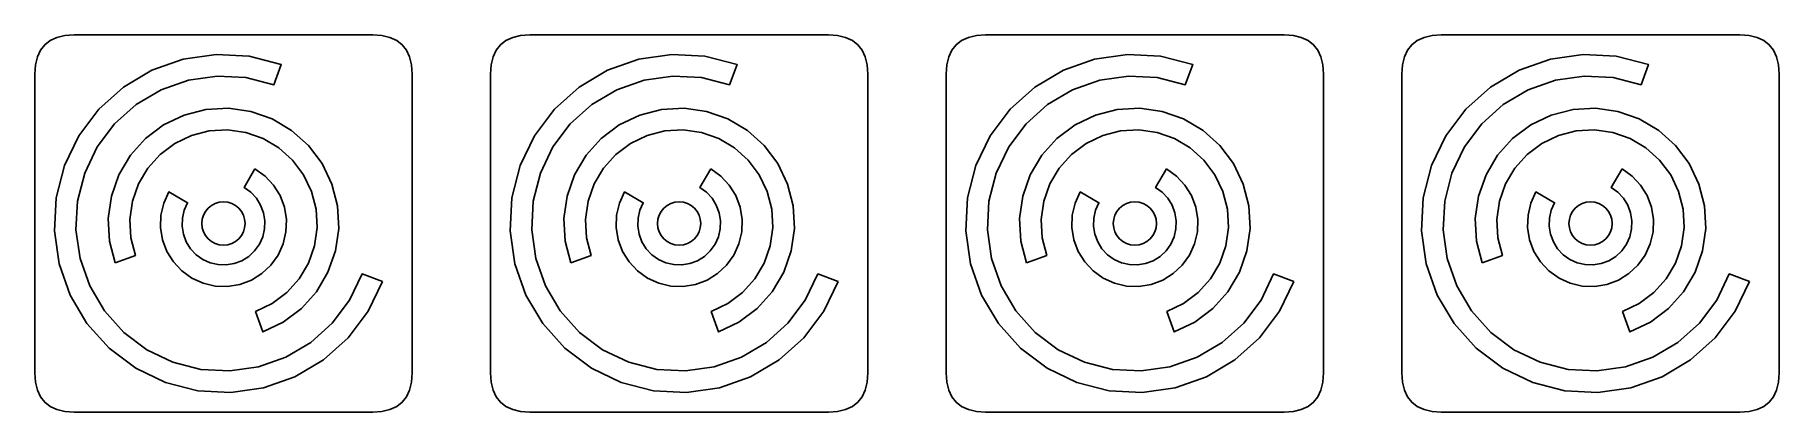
# Model space of a CAD drawing. Extents: x 4 to 92.8, y 4 to 23.2.
import ezdxf

# ---------------------------------------------------------------- set-up
doc = ezdxf.new("R2010")
doc.units = 0
doc.layers.add('CUT', color=1, linetype='CONTINUOUS')
doc.layers.add('RASTER', color=7, linetype='CONTINUOUS')

msp = doc.modelspace()

# ---------------------------------------------------------------- linework, layer by layer
at = {"layer": 'CUT'}
for points in [[(4, 21.2), (4.031, 21.669), (4.125, 22.075), (4.281, 22.419), (4.5, 22.7), (4.781, 22.919), (5.125, 23.075), (5.531, 23.169), (6, 23.2), (21.2, 23.2), (21.669, 23.169), (22.075, 23.075), (22.419, 22.919), (22.7, 22.7), (22.919, 22.419), (23.075, 22.075), (23.169, 21.669), (23.2, 21.2), (23.2, 6), (23.169, 5.531), (23.075, 5.125), (22.919, 4.781), (22.7, 4.5), (22.419, 4.281), (22.075, 4.125), (21.669, 4.031), (21.2, 4), (6, 4), (5.531, 4.031), (5.125, 4.125), (4.781, 4.281), (4.5, 4.5), (4.281, 4.781), (4.125, 5.125), (4.031, 5.531), (4, 6)], [(27.2, 21.2), (27.231, 21.669), (27.325, 22.075), (27.481, 22.419), (27.7, 22.7), (27.981, 22.919), (28.325, 23.075), (28.731, 23.169), (29.2, 23.2), (44.4, 23.2), (44.869, 23.169), (45.275, 23.075), (45.619, 22.919), (45.9, 22.7), (46.119, 22.419), (46.275, 22.075), (46.369, 21.669), (46.4, 21.2), (46.4, 6), (46.369, 5.531), (46.275, 5.125), (46.119, 4.781), (45.9, 4.5), (45.619, 4.281), (45.275, 4.125), (44.869, 4.031), (44.4, 4), (29.2, 4), (28.731, 4.031), (28.325, 4.125), (27.981, 4.281), (27.7, 4.5), (27.481, 4.781), (27.325, 5.125), (27.231, 5.531), (27.2, 6)], [(50.4, 21.2), (50.431, 21.669), (50.525, 22.075), (50.681, 22.419), (50.9, 22.7), (51.181, 22.919), (51.525, 23.075), (51.931, 23.169), (52.4, 23.2), (67.6, 23.2), (68.069, 23.169), (68.475, 23.075), (68.819, 22.919), (69.1, 22.7), (69.319, 22.419), (69.475, 22.075), (69.569, 21.669), (69.6, 21.2), (69.6, 6), (69.569, 5.531), (69.475, 5.125), (69.319, 4.781), (69.1, 4.5), (68.819, 4.281), (68.475, 4.125), (68.069, 4.031), (67.6, 4), (52.4, 4), (51.931, 4.031), (51.525, 4.125), (51.181, 4.281), (50.9, 4.5), (50.681, 4.781), (50.525, 5.125), (50.431, 5.531), (50.4, 6)], [(73.6, 21.2), (73.631, 21.669), (73.725, 22.075), (73.881, 22.419), (74.1, 22.7), (74.381, 22.919), (74.725, 23.075), (75.131, 23.169), (75.6, 23.2), (90.8, 23.2), (91.269, 23.169), (91.675, 23.075), (92.019, 22.919), (92.3, 22.7), (92.519, 22.419), (92.675, 22.075), (92.769, 21.669), (92.8, 21.2), (92.8, 6), (92.769, 5.531), (92.675, 5.125), (92.519, 4.781), (92.3, 4.5), (92.019, 4.281), (91.675, 4.125), (91.269, 4.031), (90.8, 4), (75.6, 4), (75.131, 4.031), (74.725, 4.125), (74.381, 4.281), (74.1, 4.5), (73.881, 4.781), (73.725, 5.125), (73.631, 5.531), (73.6, 6)]]:
    msp.add_lwpolyline(points, close=True, dxfattribs=at)
at = {"layer": 'RASTER'}
for points in [[(21.695, 10.654), (20.964, 9.131), (19.951, 7.78), (18.694, 6.653), (17.24, 5.793), (15.647, 5.233), (13.976, 4.994), (12.29, 5.086), (10.654, 5.505), (9.131, 6.236), (7.78, 7.249), (6.653, 8.506), (5.793, 9.96), (5.233, 11.553), (4.994, 13.224), (5.086, 14.91), (5.505, 16.546), (6.236, 18.069), (7.249, 19.42), (8.506, 20.547), (9.96, 21.407), (11.553, 21.967), (13.224, 22.206), (14.91, 22.114), (16.546, 21.695), (16.17, 20.661), (14.743, 21.027), (13.272, 21.107), (11.814, 20.899), (10.424, 20.41), (9.157, 19.66), (8.06, 18.676), (7.176, 17.498), (6.539, 16.17), (6.173, 14.743), (6.093, 13.272), (6.301, 11.814), (6.79, 10.424), (7.54, 9.157), (8.524, 8.06), (9.702, 7.176), (11.03, 6.539), (12.457, 6.173), (13.928, 6.093), (15.386, 6.301), (16.776, 6.79), (18.043, 7.54), (19.14, 8.524), (20.024, 9.702), (20.661, 11.03)], [(44.895, 10.654), (44.164, 9.131), (43.151, 7.78), (41.894, 6.653), (40.44, 5.793), (38.847, 5.233), (37.176, 4.994), (35.49, 5.086), (33.854, 5.505), (32.331, 6.236), (30.98, 7.249), (29.853, 8.506), (28.993, 9.96), (28.433, 11.553), (28.194, 13.224), (28.286, 14.91), (28.705, 16.546), (29.436, 18.069), (30.449, 19.42), (31.706, 20.547), (33.16, 21.407), (34.753, 21.967), (36.424, 22.206), (38.11, 22.114), (39.746, 21.695), (39.37, 20.661), (37.943, 21.027), (36.472, 21.107), (35.014, 20.899), (33.624, 20.41), (32.357, 19.66), (31.26, 18.676), (30.376, 17.498), (29.739, 16.17), (29.373, 14.743), (29.293, 13.272), (29.501, 11.814), (29.99, 10.424), (30.74, 9.157), (31.724, 8.06), (32.902, 7.176), (34.23, 6.539), (35.657, 6.173), (37.128, 6.093), (38.586, 6.301), (39.976, 6.79), (41.243, 7.54), (42.34, 8.524), (43.224, 9.702), (43.861, 11.03)], [(68.095, 10.654), (67.364, 9.131), (66.351, 7.78), (65.094, 6.653), (63.64, 5.793), (62.047, 5.233), (60.376, 4.994), (58.69, 5.086), (57.054, 5.505), (55.531, 6.236), (54.18, 7.249), (53.053, 8.506), (52.193, 9.96), (51.633, 11.553), (51.394, 13.224), (51.486, 14.91), (51.905, 16.546), (52.636, 18.069), (53.649, 19.42), (54.906, 20.547), (56.36, 21.407), (57.953, 21.967), (59.624, 22.206), (61.31, 22.114), (62.946, 21.695), (62.57, 20.661), (61.143, 21.027), (59.672, 21.107), (58.214, 20.899), (56.824, 20.41), (55.557, 19.66), (54.46, 18.676), (53.576, 17.498), (52.939, 16.17), (52.573, 14.743), (52.493, 13.272), (52.701, 11.814), (53.19, 10.424), (53.94, 9.157), (54.924, 8.06), (56.102, 7.176), (57.43, 6.539), (58.857, 6.173), (60.328, 6.093), (61.786, 6.301), (63.176, 6.79), (64.443, 7.54), (65.54, 8.524), (66.424, 9.702), (67.061, 11.03)], [(91.295, 10.654), (90.564, 9.131), (89.551, 7.78), (88.294, 6.653), (86.84, 5.793), (85.247, 5.233), (83.576, 4.994), (81.89, 5.086), (80.254, 5.505), (78.731, 6.236), (77.38, 7.249), (76.253, 8.506), (75.393, 9.96), (74.833, 11.553), (74.594, 13.224), (74.686, 14.91), (75.105, 16.546), (75.836, 18.069), (76.849, 19.42), (78.106, 20.547), (79.56, 21.407), (81.153, 21.967), (82.824, 22.206), (84.51, 22.114), (86.146, 21.695), (85.77, 20.661), (84.343, 21.027), (82.872, 21.107), (81.414, 20.899), (80.024, 20.41), (78.757, 19.66), (77.66, 18.676), (76.776, 17.498), (76.139, 16.17), (75.773, 14.743), (75.693, 13.272), (75.901, 11.814), (76.39, 10.424), (77.14, 9.157), (78.124, 8.06), (79.302, 7.176), (80.63, 6.539), (82.057, 6.173), (83.528, 6.093), (84.986, 6.301), (86.376, 6.79), (87.643, 7.54), (88.74, 8.524), (89.624, 9.702), (90.261, 11.03)], [(8.082, 11.592), (7.796, 12.707), (7.733, 13.856), (7.896, 14.996), (8.278, 16.082), (8.864, 17.072), (9.633, 17.929), (10.554, 18.62), (11.592, 19.118), (12.707, 19.404), (13.856, 19.467), (14.996, 19.304), (16.082, 18.922), (17.072, 18.336), (17.929, 17.567), (18.62, 16.646), (19.118, 15.608), (19.404, 14.493), (19.467, 13.344), (19.304, 12.204), (18.922, 11.118), (18.336, 10.128), (17.567, 9.271), (16.646, 8.58), (15.608, 8.082), (15.232, 9.116), (16.076, 9.52), (16.824, 10.082), (17.449, 10.778), (17.925, 11.583), (18.235, 12.466), (18.368, 13.392), (18.317, 14.326), (18.084, 15.232), (17.68, 16.076), (17.118, 16.824), (16.422, 17.449), (15.617, 17.925), (14.734, 18.235), (13.808, 18.368), (12.874, 18.317), (11.968, 18.084), (11.124, 17.68), (10.376, 17.118), (9.751, 16.422), (9.275, 15.617), (8.965, 14.734), (8.832, 13.808), (8.883, 12.874), (9.116, 11.968)], [(31.282, 11.592), (30.996, 12.707), (30.933, 13.856), (31.096, 14.996), (31.478, 16.082), (32.064, 17.072), (32.833, 17.929), (33.754, 18.62), (34.792, 19.118), (35.907, 19.404), (37.056, 19.467), (38.196, 19.304), (39.282, 18.922), (40.272, 18.336), (41.129, 17.567), (41.82, 16.646), (42.318, 15.608), (42.604, 14.493), (42.667, 13.344), (42.504, 12.204), (42.122, 11.118), (41.536, 10.128), (40.767, 9.271), (39.846, 8.58), (38.808, 8.082), (38.432, 9.116), (39.276, 9.52), (40.024, 10.082), (40.649, 10.778), (41.125, 11.583), (41.435, 12.466), (41.568, 13.392), (41.517, 14.326), (41.284, 15.232), (40.88, 16.076), (40.318, 16.824), (39.622, 17.449), (38.817, 17.925), (37.934, 18.235), (37.008, 18.368), (36.074, 18.317), (35.168, 18.084), (34.324, 17.68), (33.576, 17.118), (32.951, 16.422), (32.475, 15.617), (32.165, 14.734), (32.032, 13.808), (32.083, 12.874), (32.316, 11.968)], [(54.482, 11.592), (54.196, 12.707), (54.133, 13.856), (54.296, 14.996), (54.678, 16.082), (55.264, 17.072), (56.033, 17.929), (56.954, 18.62), (57.992, 19.118), (59.107, 19.404), (60.256, 19.467), (61.396, 19.304), (62.482, 18.922), (63.472, 18.336), (64.329, 17.567), (65.02, 16.646), (65.518, 15.608), (65.804, 14.493), (65.867, 13.344), (65.704, 12.204), (65.322, 11.118), (64.736, 10.128), (63.967, 9.271), (63.046, 8.58), (62.008, 8.082), (61.632, 9.116), (62.476, 9.52), (63.224, 10.082), (63.849, 10.778), (64.325, 11.583), (64.635, 12.466), (64.768, 13.392), (64.717, 14.326), (64.484, 15.232), (64.08, 16.076), (63.518, 16.824), (62.822, 17.449), (62.017, 17.925), (61.134, 18.235), (60.208, 18.368), (59.274, 18.317), (58.368, 18.084), (57.524, 17.68), (56.776, 17.118), (56.151, 16.422), (55.675, 15.617), (55.365, 14.734), (55.232, 13.808), (55.283, 12.874), (55.516, 11.968)], [(77.682, 11.592), (77.396, 12.707), (77.333, 13.856), (77.496, 14.996), (77.878, 16.082), (78.464, 17.072), (79.233, 17.929), (80.154, 18.62), (81.192, 19.118), (82.307, 19.404), (83.456, 19.467), (84.596, 19.304), (85.682, 18.922), (86.672, 18.336), (87.529, 17.567), (88.22, 16.646), (88.718, 15.608), (89.004, 14.493), (89.067, 13.344), (88.904, 12.204), (88.522, 11.118), (87.936, 10.128), (87.167, 9.271), (86.246, 8.58), (85.208, 8.082), (84.832, 9.116), (85.676, 9.52), (86.424, 10.082), (87.049, 10.778), (87.525, 11.583), (87.835, 12.466), (87.968, 13.392), (87.917, 14.326), (87.684, 15.232), (87.28, 16.076), (86.718, 16.824), (86.022, 17.449), (85.217, 17.925), (84.334, 18.235), (83.408, 18.368), (82.474, 18.317), (81.568, 18.084), (80.724, 17.68), (79.976, 17.118), (79.351, 16.422), (78.875, 15.617), (78.565, 14.734), (78.432, 13.808), (78.483, 12.874), (78.716, 11.968)], [(15.206, 16.381), (15.717, 16.014), (16.148, 15.555), (16.48, 15.02), (16.702, 14.431), (16.804, 13.81), (16.784, 13.181), (16.641, 12.568), (16.381, 11.994), (16.014, 11.483), (15.555, 11.052), (15.02, 10.72), (14.431, 10.498), (13.81, 10.396), (13.181, 10.416), (12.568, 10.559), (11.994, 10.819), (11.483, 11.186), (11.052, 11.645), (10.72, 12.18), (10.498, 12.769), (10.396, 13.39), (10.416, 14.019), (10.559, 14.632), (10.819, 15.206), (11.772, 14.656), (11.601, 14.279), (11.507, 13.876), (11.493, 13.462), (11.561, 13.054), (11.707, 12.666), (11.925, 12.315), (12.208, 12.013), (12.544, 11.772), (12.921, 11.601), (13.324, 11.507), (13.738, 11.493), (14.146, 11.561), (14.534, 11.707), (14.885, 11.925), (15.187, 12.208), (15.428, 12.544), (15.599, 12.921), (15.693, 13.324), (15.707, 13.738), (15.639, 14.146), (15.493, 14.534), (15.275, 14.885), (14.992, 15.187), (14.656, 15.428)], [(38.406, 16.381), (38.917, 16.014), (39.348, 15.555), (39.68, 15.02), (39.902, 14.431), (40.004, 13.81), (39.984, 13.181), (39.841, 12.568), (39.581, 11.994), (39.214, 11.483), (38.755, 11.052), (38.22, 10.72), (37.631, 10.498), (37.01, 10.396), (36.381, 10.416), (35.768, 10.559), (35.194, 10.819), (34.683, 11.186), (34.252, 11.645), (33.92, 12.18), (33.698, 12.769), (33.596, 13.39), (33.616, 14.019), (33.759, 14.632), (34.019, 15.206), (34.972, 14.656), (34.801, 14.279), (34.707, 13.876), (34.693, 13.462), (34.761, 13.054), (34.907, 12.666), (35.125, 12.315), (35.408, 12.013), (35.744, 11.772), (36.121, 11.601), (36.524, 11.507), (36.938, 11.493), (37.346, 11.561), (37.734, 11.707), (38.085, 11.925), (38.387, 12.208), (38.628, 12.544), (38.799, 12.921), (38.893, 13.324), (38.907, 13.738), (38.839, 14.146), (38.693, 14.534), (38.475, 14.885), (38.192, 15.187), (37.856, 15.428)], [(61.606, 16.381), (62.117, 16.014), (62.548, 15.555), (62.88, 15.02), (63.102, 14.431), (63.204, 13.81), (63.184, 13.181), (63.041, 12.568), (62.781, 11.994), (62.414, 11.483), (61.955, 11.052), (61.42, 10.72), (60.831, 10.498), (60.21, 10.396), (59.581, 10.416), (58.968, 10.559), (58.394, 10.819), (57.883, 11.186), (57.452, 11.645), (57.12, 12.18), (56.898, 12.769), (56.796, 13.39), (56.816, 14.019), (56.959, 14.632), (57.219, 15.206), (58.172, 14.656), (58.001, 14.279), (57.907, 13.876), (57.893, 13.462), (57.961, 13.054), (58.107, 12.666), (58.325, 12.315), (58.608, 12.013), (58.944, 11.772), (59.321, 11.601), (59.724, 11.507), (60.138, 11.493), (60.546, 11.561), (60.934, 11.707), (61.285, 11.925), (61.587, 12.208), (61.828, 12.544), (61.999, 12.921), (62.093, 13.324), (62.107, 13.738), (62.039, 14.146), (61.893, 14.534), (61.675, 14.885), (61.392, 15.187), (61.056, 15.428)], [(84.806, 16.381), (85.317, 16.014), (85.748, 15.555), (86.08, 15.02), (86.302, 14.431), (86.404, 13.81), (86.384, 13.181), (86.241, 12.568), (85.981, 11.994), (85.614, 11.483), (85.155, 11.052), (84.62, 10.72), (84.031, 10.498), (83.41, 10.396), (82.781, 10.416), (82.168, 10.559), (81.594, 10.819), (81.083, 11.186), (80.652, 11.645), (80.32, 12.18), (80.098, 12.769), (79.996, 13.39), (80.016, 14.019), (80.159, 14.632), (80.419, 15.206), (81.372, 14.656), (81.201, 14.279), (81.107, 13.876), (81.093, 13.462), (81.161, 13.054), (81.307, 12.666), (81.525, 12.315), (81.808, 12.013), (82.144, 11.772), (82.521, 11.601), (82.924, 11.507), (83.338, 11.493), (83.746, 11.561), (84.134, 11.707), (84.485, 11.925), (84.787, 12.208), (85.028, 12.544), (85.199, 12.921), (85.293, 13.324), (85.307, 13.738), (85.239, 14.146), (85.093, 14.534), (84.875, 14.885), (84.592, 15.187), (84.256, 15.428)]]:
    msp.add_lwpolyline(points, close=True, dxfattribs=at)
for centre in [(13.6, 13.6), (36.8, 13.6), (60, 13.6), (83.2, 13.6)]:
    msp.add_circle(centre, 1.1, dxfattribs=at)

doc.saveas('drawing.dxf')
